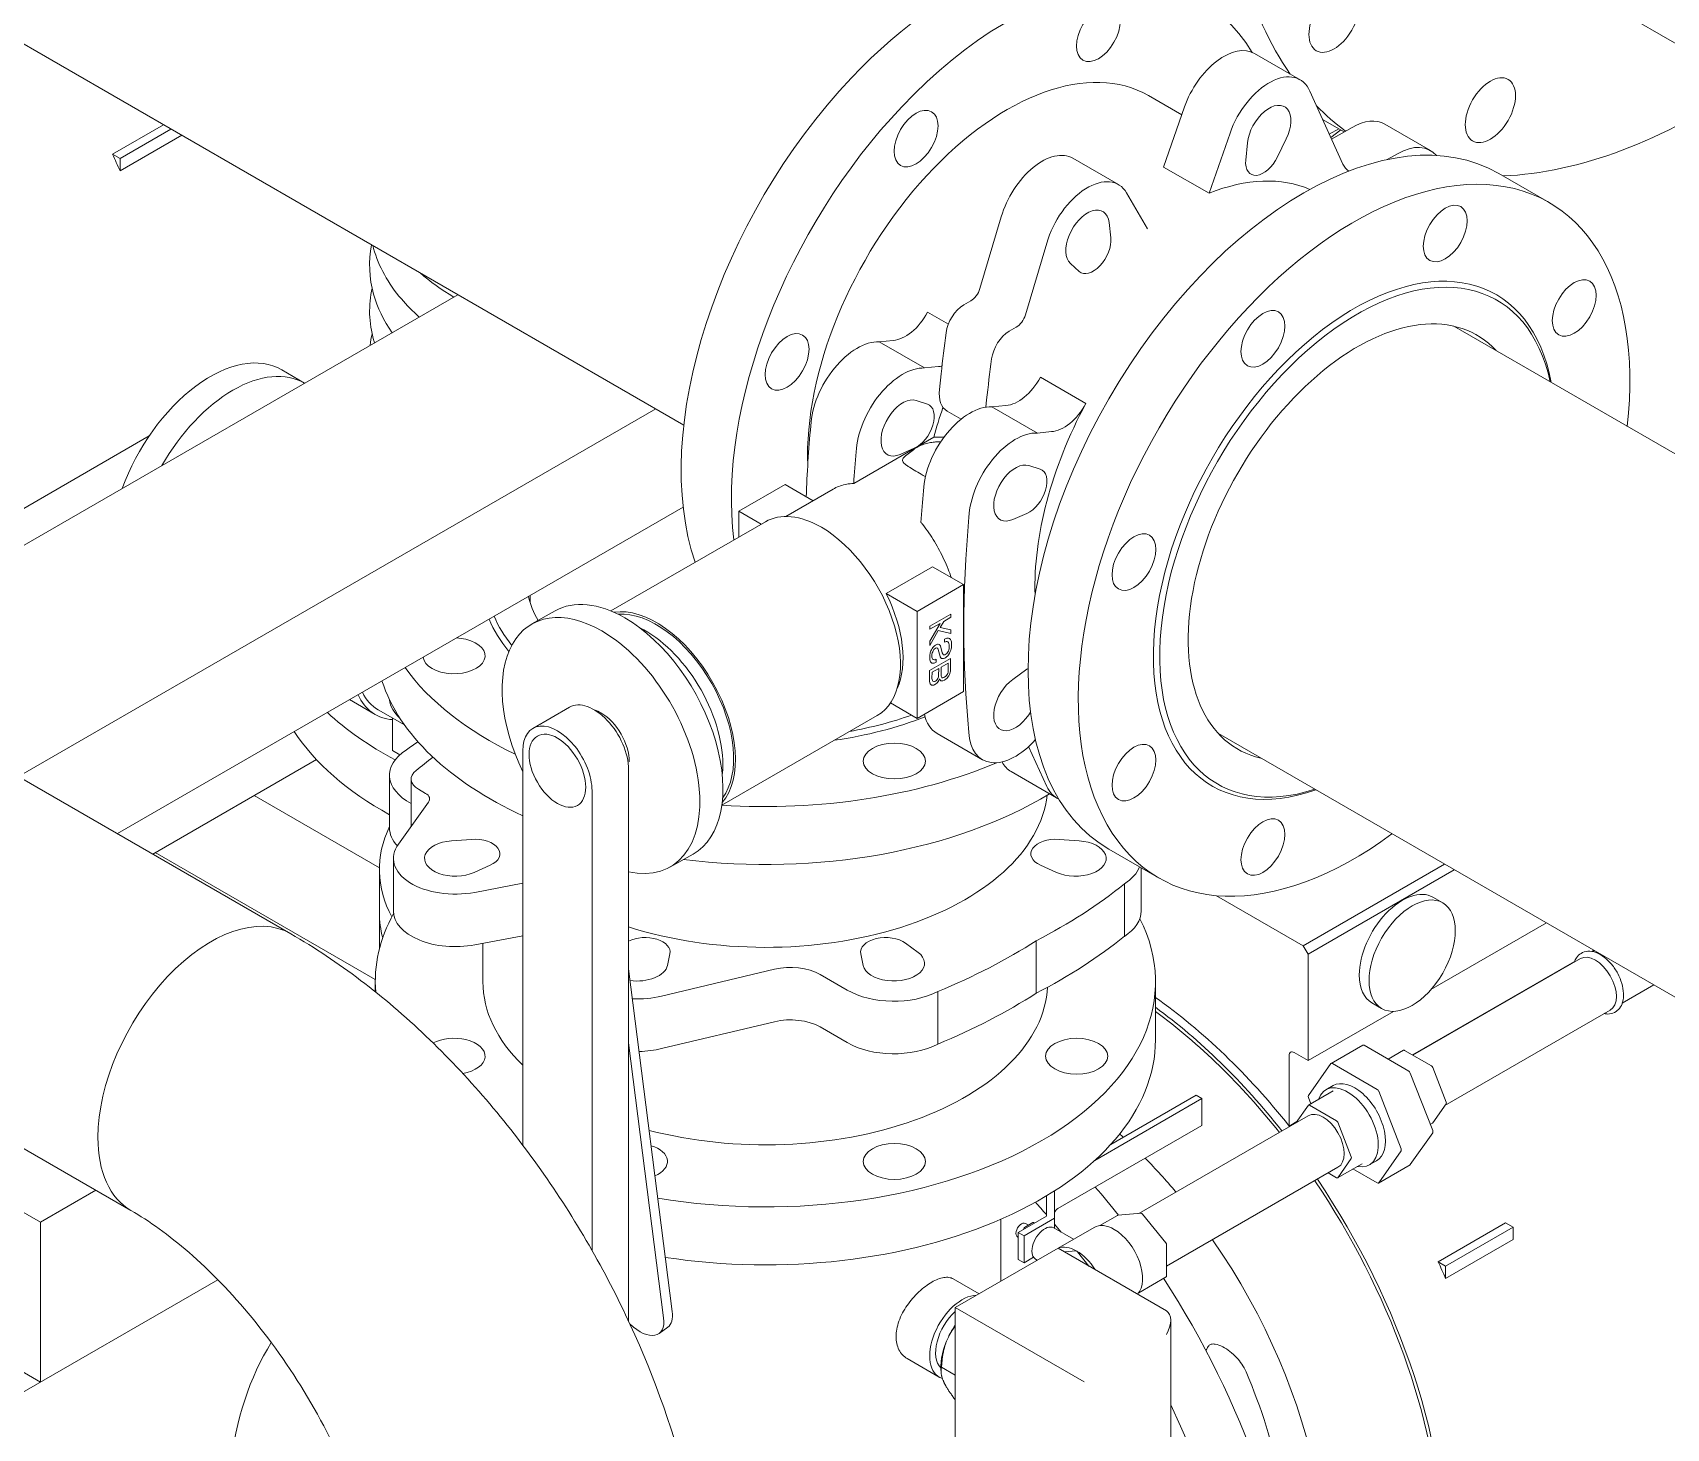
# Model space of a CAD drawing. Header units: millimetres. Extents: x -312439 to 477422, y -331570 to 212570.
# Drawn here: x 399504.8 to 399862.5, y 93504.4 to 93810.2 of the extents above; entities that cross this region are included whole.
import ezdxf

# ---------------------------------------------------------------- set-up
doc = ezdxf.new("R2010")
doc.units = ezdxf.units.MM

msp = doc.modelspace()

# ---------------------------------------------------------------- linework, layer by layer
at = {"color": 0, "linetype": 'Continuous', "lineweight": 0, "extrusion": (8.40036e-17, 0.816497, 0.57735)}
for p, q in [((397280.542, 95299.715), (402000.038, 92574.913)), ((399526.281, 93552.16), (397852.945, 94518.261)), ((399346.805, 93897.741), (399647.354, 93724.219)), ((399772.359, 93805.615), (399782.32, 93799.864)), ((399784.458, 93797.336), (399791.725, 93781.381)), ((399749.123, 93796.4), (399756.419, 93792.187)), ((399752.43, 93780.746), (399757.021, 93793.915)), ((399522.239, 93783.566), (399533.401, 93790.01)), ((399792.012, 93788.431), (399787.266, 93791.17)), ((399800.915, 93790.123), (399810.876, 93784.372)), ((399523.884, 93782.616), (399535.046, 93789.06)), ((399537.416, 93787.691), (399523.884, 93779.878)), ((399762.391, 93774.995), (399766.982, 93788.164)), ((399777.372, 93782.947), (399779.297, 93786.908)), ((399790.785, 93789.139), (399788.732, 93787.953)), ((399789.058, 93787.238), (399791.224, 93788.885)), ((399789.243, 93786.832), (399793.706, 93789.409)), ((399522.239, 93783.566), (399523.884, 93782.616)), ((399770.814, 93786.068), (399770.431, 93782.259)), ((399801.431, 93782.367), (399803.667, 93783.658)), ((399523.884, 93779.878), (399523.884, 93782.616)), ((399742.545, 93776.9), (399732.585, 93782.651)), ((399762.391, 93774.995), (399752.43, 93780.746)), ((399836.873, 93772.965), (399825.873, 93779.316)), ((399744.327, 93775.084), (399748.918, 93767.217)), ((399716.89, 93769.827), (399712.197, 93754.103)), ((399740.878, 93765.197), (399740.495, 93768.563)), ((399722.158, 93748.352), (399726.851, 93764.077)), ((399732.011, 93759.608), (399733.937, 93757.87)), ((399597.887, 93752.778), (399458.347, 93672.214)), ((399710.198, 93751.41), (399708.67, 93750.527)), ((399705.296, 93746.334), (399700.763, 93748.951)), ((399718.63, 93744.776), (399720.159, 93745.659)), ((399815.982, 93745.883), (400046.129, 93613.007)), ((399690.142, 93742.469), (399693.207, 93742.778)), ((399700.103, 93736.718), (399690.142, 93742.469)), ((399564.305, 93733.389), (399559.316, 93736.32)), ((399700.103, 93736.718), (399703.168, 93737.027)), ((399703.722, 93735.465), (399703.346, 93732.019)), ((399735.408, 93728.949), (399725.448, 93734.7)), ((399700.698, 93728.802), (399698.23, 93729.601)), ((399713.511, 93728.138), (399713.683, 93729.715)), ((399641.194, 93727.775), (399501.653, 93647.211)), ((399708.078, 93725.501), (399705.019, 93727.267)), ((399714.827, 93728.217), (399717.892, 93728.526)), ((399724.788, 93722.466), (399714.827, 93728.217)), ((399724.788, 93722.466), (399727.853, 93722.776)), ((399530.283, 93721.881), (399451.302, 93676.281)), ((399702.123, 93721.542), (399684.571, 93711.409)), ((399694.716, 93717.776), (399697.823, 93719.127)), ((399725.383, 93714.55), (399722.915, 93715.349)), ((399659.38, 93705.332), (399669.53, 93711.192)), ((399669.53, 93711.192), (399675.67, 93707.648)), ((399680.076, 93710.191), (399669.674, 93704.186)), ((399647.211, 93706.246), (399523.307, 93634.71)), ((399659.38, 93705.332), (399659.38, 93699.657)), ((399664.295, 93702.495), (399659.38, 93705.332)), ((399719.401, 93703.524), (399722.508, 93704.875)), ((399631.392, 93683.498), (399665.237, 93703.038)), ((399561.283, 93612.784), (399410.548, 93699.811)), ((399691.687, 93687.312), (399701.837, 93693.172)), ((399701.837, 93693.172), (399708.604, 93689.266)), ((399613.681, 93685.423), (399613.681, 93686.887)), ((399698.454, 93683.405), (399691.687, 93687.312)), ((399691.687, 93687.261), (399691.687, 93687.312)), ((399708.604, 93689.266), (399698.454, 93683.405)), ((399708.604, 93665.825), (399708.604, 93689.266)), ((399614.107, 93680.64), (399619.158, 93683.506)), ((399698.454, 93659.965), (399698.454, 93683.405)), ((399705.827, 93682.782), (399701.231, 93680.154)), ((399705.827, 93682.109), (399705.827, 93682.782)), ((399701.209, 93675.955), (399703.087, 93679.207)), ((399703.518, 93680.776), (399701.231, 93676.84)), ((399701.231, 93679.481), (399703.518, 93680.776)), ((399701.231, 93680.154), (399701.231, 93679.481)), ((399703.087, 93679.207), (399705.805, 93678.584)), ((399703.518, 93679.904), (399704.273, 93681.212)), ((399705.805, 93679.381), (399703.518, 93679.904)), ((399704.273, 93681.212), (399705.827, 93682.109)), ((399705.805, 93678.584), (399705.805, 93679.381)), ((399701.231, 93676.84), (399701.209, 93675.955)), ((399702.075, 93675.667), (399701.914, 93675.486)), ((399702.259, 93675.835), (399702.075, 93675.667)), ((399702.464, 93675.978), (399702.259, 93675.835)), ((399702.658, 93676.091), (399702.464, 93675.978)), ((399702.928, 93676.184), (399702.658, 93676.091)), ((399703.079, 93676.196), (399702.928, 93676.184)), ((399703.284, 93676.153), (399703.079, 93676.196)), ((399703.349, 93676.116), (399703.284, 93676.153)), ((399703.456, 93676.016), (399703.349, 93676.116)), ((399703.543, 93675.879), (399703.456, 93676.016)), ((399703.586, 93675.804), (399703.543, 93675.879)), ((399703.812, 93674.963), (399703.586, 93675.804)), ((399704.6, 93677.361), (399704.427, 93677.287)), ((399704.427, 93677.287), (399704.427, 93676.664)), ((399704.427, 93676.664), (399704.643, 93676.738)), ((399704.794, 93677.448), (399704.6, 93677.361)), ((399704.643, 93676.738), (399704.837, 93676.801)), ((399704.988, 93677.511), (399704.794, 93677.448)), ((399704.837, 93676.801), (399705.01, 93676.801)), ((399705.161, 93677.536), (399704.988, 93677.511)), ((399705.01, 93676.801), (399705.193, 93676.72)), ((399705.334, 93677.536), (399705.161, 93677.536)), ((399705.193, 93676.72), (399705.334, 93676.589)), ((399705.528, 93677.448), (399705.334, 93677.536)), ((399705.334, 93676.589), (399705.42, 93676.365)), ((399705.42, 93676.365), (399705.485, 93676.078)), ((399705.485, 93676.078), (399705.506, 93675.817)), ((399705.506, 93675.692), (399705.485, 93675.43)), ((399705.506, 93675.817), (399705.506, 93675.692)), ((399705.69, 93677.343), (399705.528, 93677.448)), ((399705.787, 93677.224), (399705.69, 93677.343)), ((399705.862, 93677.081), (399705.787, 93677.224)), ((399705.916, 93676.913), (399705.862, 93677.081)), ((399705.959, 93676.713), (399705.916, 93676.913)), ((399705.949, 93675.412), (399706.003, 93675.804)), ((399705.992, 93676.495), (399705.959, 93676.713)), ((399706.003, 93676.253), (399705.992, 93676.495)), ((399706.003, 93675.804), (399706.003, 93676.253)), ((399705.784, 93673.065), (399701.188, 93670.436)), ((399701.234, 93673.91), (399701.212, 93673.786)), ((399701.212, 93673.786), (399701.212, 93673.213)), ((399701.212, 93673.213), (399701.234, 93672.976)), ((399701.288, 93674.166), (399701.234, 93673.91)), ((399701.234, 93672.976), (399701.256, 93672.764)), ((399701.256, 93672.764), (399701.32, 93672.602)), ((399701.32, 93674.297), (399701.288, 93674.166)), ((399701.385, 93674.533), (399701.32, 93674.297)), ((399701.32, 93672.602), (399701.342, 93672.515)), ((399701.342, 93672.515), (399701.407, 93672.366)), ((399701.471, 93674.758), (399701.385, 93674.533)), ((399701.407, 93672.366), (399701.45, 93672.303)), ((399701.45, 93672.303), (399701.579, 93672.154)), ((399701.579, 93674.994), (399701.471, 93674.758)), ((399701.763, 93675.287), (399701.579, 93674.994)), ((399701.579, 93672.154), (399701.687, 93672.079)), ((399701.687, 93673.711), (399701.709, 93673.948)), ((399701.709, 93673.375), (399701.687, 93673.711)), ((399701.687, 93672.079), (399701.881, 93672.029)), ((399701.709, 93673.948), (399701.784, 93674.315)), ((399701.752, 93673.175), (399701.709, 93673.375)), ((399701.817, 93673.014), (399701.752, 93673.175)), ((399701.914, 93675.486), (399701.763, 93675.287)), ((399701.784, 93674.315), (399701.87, 93674.552)), ((399701.924, 93672.876), (399701.817, 93673.014)), ((399701.87, 93674.552), (399701.989, 93674.795)), ((399701.881, 93672.029), (399702.162, 93672.067)), ((399702.011, 93672.827), (399701.924, 93672.876)), ((399701.989, 93674.795), (399702.14, 93675.032)), ((399702.227, 93672.777), (399702.011, 93672.827)), ((399702.14, 93675.032), (399702.485, 93675.343)), ((399702.162, 93672.067), (399702.334, 93672.117)), ((399702.399, 93672.802), (399702.227, 93672.777)), ((399702.334, 93672.117), (399702.507, 93672.191)), ((399702.615, 93672.901), (399702.399, 93672.802)), ((399702.485, 93675.343), (399702.734, 93675.424)), ((399702.507, 93672.191), (399702.615, 93672.254)), ((399702.615, 93672.254), (399702.615, 93672.901)), ((399702.734, 93675.424), (399702.917, 93675.368)), ((399702.917, 93675.368), (399702.971, 93675.3)), ((399702.971, 93675.3), (399703.057, 93675.125)), ((399703.057, 93675.125), (399703.09, 93675.019)), ((399703.09, 93675.019), (399703.478, 93673.549)), ((399703.478, 93673.549), (399703.51, 93673.468)), ((399703.51, 93673.468), (399703.629, 93673.238)), ((399703.629, 93673.238), (399703.823, 93673.113)), ((399705.266, 93672.068), (399703.691, 93671.184)), ((399703.974, 93674.334), (399703.812, 93674.963)), ((399703.823, 93673.113), (399704.039, 93673.051)), ((399704.061, 93674.122), (399703.974, 93674.334)), ((399704.039, 93673.051), (399704.212, 93673.076)), ((399704.158, 93673.979), (399704.061, 93674.122)), ((399704.266, 93673.892), (399704.158, 93673.979)), ((399704.212, 93673.076), (399704.503, 93673.157)), ((399704.395, 93673.867), (399704.266, 93673.892)), ((399704.557, 93673.91), (399704.395, 93673.867)), ((399704.503, 93673.157), (399704.719, 93673.281)), ((399704.773, 93674.023), (399704.557, 93673.91)), ((399704.719, 93673.281), (399704.913, 93673.431)), ((399704.967, 93674.209), (399704.773, 93674.023)), ((399704.913, 93673.431), (399705.161, 93673.674)), ((399705.118, 93674.396), (399704.967, 93674.209)), ((399705.247, 93674.621), (399705.118, 93674.396)), ((399705.161, 93673.674), (399705.334, 93673.873)), ((399705.291, 93674.72), (399705.247, 93674.621)), ((399705.266, 93670.299), (399705.266, 93672.068)), ((399705.377, 93674.944), (399705.291, 93674.72)), ((399705.334, 93673.873), (399705.549, 93674.234)), ((399705.442, 93675.181), (399705.377, 93674.944)), ((399705.485, 93675.43), (399705.442, 93675.181)), ((399705.549, 93674.234), (399705.722, 93674.596)), ((399705.722, 93674.596), (399705.841, 93674.938)), ((399705.784, 93670.424), (399705.784, 93673.065)), ((399705.841, 93674.938), (399705.906, 93675.175)), ((399705.906, 93675.175), (399705.949, 93675.412)), ((399701.188, 93670.436), (399701.188, 93668.045)), ((399701.727, 93670.05), (399701.706, 93668.792)), ((399701.706, 93668.792), (399701.706, 93668.667)), ((399701.706, 93668.667), (399701.749, 93668.468)), ((399703.173, 93670.885), (399701.727, 93670.05)), ((399701.749, 93668.468), (399701.792, 93668.294)), ((399702.677, 93668.256), (399702.849, 93668.456)), ((399702.849, 93668.456), (399702.979, 93668.68)), ((399702.979, 93668.68), (399703.065, 93668.854)), ((399703.065, 93668.854), (399703.13, 93669.091)), ((399703.13, 93669.091), (399703.151, 93669.328)), ((399703.151, 93669.328), (399703.173, 93670.885)), ((399703.195, 93668.231), (399703.302, 93668.493)), ((399703.302, 93668.493), (399703.346, 93668.618)), ((399703.346, 93668.618), (399703.432, 93668.443)), ((399703.432, 93668.443), (399703.648, 93668.219)), ((399703.691, 93671.184), (399703.691, 93669.415)), ((399703.691, 93669.415), (399703.734, 93669.216)), ((399703.734, 93669.216), (399703.777, 93669.041)), ((399703.777, 93669.041), (399703.863, 93668.941)), ((399703.863, 93668.941), (399703.971, 93668.879)), ((399703.971, 93668.879), (399704.101, 93668.879)), ((399704.101, 93668.879), (399704.273, 93668.904)), ((399704.273, 93668.904), (399704.489, 93669.029)), ((399704.446, 93668.331), (399704.834, 93668.605)), ((399704.489, 93669.029), (399704.683, 93669.166)), ((399704.683, 93669.166), (399704.878, 93669.353)), ((399704.834, 93668.605), (399705.007, 93668.78)), ((399704.878, 93669.353), (399705.029, 93669.564)), ((399705.007, 93668.78), (399705.18, 93669.004)), ((399705.029, 93669.564), (399705.158, 93669.814)), ((399705.158, 93669.814), (399705.223, 93670.05)), ((399705.18, 93669.004), (399705.331, 93669.216)), ((399705.223, 93670.05), (399705.266, 93670.299)), ((399705.331, 93669.216), (399705.395, 93669.303)), ((399705.395, 93669.303), (399705.547, 93669.564)), ((399705.547, 93669.564), (399705.654, 93669.826)), ((399705.654, 93669.826), (399705.719, 93670.063)), ((399705.719, 93670.063), (399705.762, 93670.287)), ((399705.762, 93670.287), (399705.784, 93670.424)), ((399722.508, 93670.751), (399719.401, 93668.515)), ((399698.454, 93659.965), (399708.604, 93665.825)), ((399701.188, 93668.045), (399701.209, 93667.833)), ((399701.209, 93667.833), (399701.253, 93667.658)), ((399701.253, 93667.658), (399701.339, 93667.509)), ((399701.339, 93667.509), (399701.447, 93667.372)), ((399701.447, 93667.372), (399701.468, 93667.359)), ((399701.468, 93667.359), (399701.598, 93667.26)), ((399701.598, 93667.26), (399701.749, 93667.222)), ((399701.749, 93667.222), (399701.922, 93667.222)), ((399701.792, 93668.294), (399701.878, 93668.144)), ((399701.878, 93668.144), (399702.116, 93668.007)), ((399701.922, 93667.222), (399702.094, 93667.247)), ((399702.094, 93667.247), (399702.288, 93667.334)), ((399702.116, 93668.007), (399702.288, 93668.032)), ((399702.288, 93668.032), (399702.483, 93668.119)), ((399702.288, 93667.334), (399702.569, 93667.496)), ((399702.483, 93668.119), (399702.677, 93668.256)), ((399702.569, 93667.496), (399702.741, 93667.646)), ((399702.741, 93667.646), (399702.914, 93667.82)), ((399702.914, 93667.82), (399703.065, 93668.032)), ((399703.065, 93668.032), (399703.195, 93668.231)), ((399703.648, 93668.219), (399703.777, 93668.169)), ((399703.777, 93668.169), (399703.928, 93668.157)), ((399703.928, 93668.157), (399704.101, 93668.182)), ((399704.101, 93668.182), (399704.446, 93668.331)), ((399579.781, 93660.808), (399574.145, 93664.061)), ((399580.393, 93661.868), (399586.199, 93658.516)), ((399622.331, 93662.405), (399614.315, 93657.777)), ((399692.611, 93663.339), (399698.454, 93659.965)), ((399722.915, 93660.748), (399723.299, 93661.315)), ((399583.585, 93660.026), (399583.585, 93652.936)), ((399655.677, 93640.943), (399689.735, 93660.606)), ((399702.813, 93656.657), (399712.773, 93650.906)), ((399764.444, 93656.617), (399994.591, 93523.742)), ((399566.882, 93650.944), (399531.035, 93630.248)), ((399583.585, 93652.936), (399585.192, 93652.008)), ((399612.095, 93652.871), (399612.095, 93566.463)), ((399722.881, 93653.786), (399726.851, 93645.068)), ((399582.899, 93636.005), (399582.899, 93647.507)), ((399635.268, 93648.748), (399635.268, 93527.899)), ((399719.028, 93648.291), (399728.989, 93642.54)), ((399587.651, 93636.276), (399587.651, 93646.67)), ((399590.795, 93643.537), (399589.266, 93644.42)), ((399627.252, 93543.405), (399627.252, 93644.12)), ((399580.693, 93627.211), (399553.234, 93643.064)), ((399584.883, 93632.396), (399591.461, 93641.613)), ((399596.494, 93633.141), (399600.887, 93633.454)), ((399729.549, 93633.454), (399733.943, 93633.141)), ((399579.785, 93602.732), (399531.581, 93630.563)), ((399583.762, 93617.779), (399583.762, 93629.281)), ((399644.326, 93627.37), (399649.378, 93630.235)), ((399751.436, 93624.984), (399740.436, 93631.335)), ((399580.69, 93609.436), (399580.69, 93626.858)), ((399604.953, 93627.787), (399601.463, 93626.214)), ((399728.973, 93626.214), (399725.483, 93627.787)), ((399747.536, 93617.779), (399747.536, 93627.236)), ((399813.961, 93628.028), (399783.016, 93610.162)), ((399816.087, 93626.801), (399784.079, 93608.321)), ((399612.095, 93623.853), (399601.564, 93621.848)), ((399743.843, 93612.216), (399743.843, 93623.717)), ((399764.049, 93621.113), (399783.016, 93610.162)), ((399813.556, 93619.552), (399811.43, 93620.78)), ((399836.284, 93615.14), (399810.993, 93600.539)), ((399601.564, 93610.346), (399612.095, 93612.351)), ((399724.549, 93599.763), (399724.549, 93611.264)), ((399603.361, 93602.263), (399603.361, 93610.688)), ((399644.322, 93608.377), (399643.78, 93605.841)), ((399686.657, 93605.841), (399686.115, 93608.377)), ((399695.931, 93610.725), (399698.654, 93608.71)), ((399783.016, 93610.162), (399784.079, 93608.321)), ((399784.079, 93608.321), (399784.079, 93585)), ((399846.652, 93609.154), (399846.2, 93608.893)), ((399846.362, 93608.865), (399846.629, 93609.019)), ((399635.268, 93605.122), (399644.825, 93529.999)), ((399667.208, 93605.017), (399642.49, 93599.137)), ((399842.449, 93606.728), (399806.94, 93586.227)), ((399843.728, 93607.344), (399807.046, 93586.166)), ((399579.781, 93602.263), (399579.781, 93600.075)), ((399683.148, 93600.431), (399677.204, 93603.863)), ((399750.655, 93602.263), (399750.655, 93589.562)), ((399852.885, 93597.567), (399859.803, 93601.561)), ((399702.979, 93588.623), (399702.979, 93600.125)), ((399800.193, 93596.408), (399798.067, 93597.635)), ((399667.208, 93593.515), (399642.49, 93587.636)), ((399802.756, 93595.783), (399784.079, 93585)), ((399850.25, 93596.046), (399814.035, 93575.137)), ((399683.148, 93588.929), (399677.204, 93592.361)), ((399506.443, 93549.564), (399441.136, 93587.269)), ((399642.936, 93528.61), (399635.268, 93588.888)), ((399779.945, 93586.159), (399779.945, 93570.641)), ((399784.079, 93585), (399781.008, 93586.773)), ((399796.05, 93588.381), (399789.121, 93584.381)), ((399796.328, 93588.353), (399806.125, 93582.697)), ((399804.99, 93587.247), (399801.617, 93585.3)), ((399805.211, 93587.225), (399811.101, 93583.825)), ((399784.16, 93577.354), (399789.058, 93584.323)), ((399789.399, 93584.353), (399799.196, 93578.697)), ((399811.371, 93583.488), (399814.316, 93575.898)), ((399787.972, 93578.599), (399789.544, 93579.507)), ((399806.466, 93582.273), (399811.364, 93569.648)), ((399760.812, 93576.669), (399737.339, 93563.117)), ((399759.535, 93577.406), (399740.852, 93566.62)), ((399760.812, 93576.669), (399759.535, 93577.406)), ((399760.812, 93570.768), (399760.812, 93576.669)), ((399784.692, 93575.528), (399784.16, 93576.899)), ((399789.559, 93578.339), (399784.203, 93575.246)), ((399799.537, 93578.273), (399804.435, 93565.648)), ((399814.316, 93575.537), (399811.371, 93571.348)), ((399784.107, 93572.922), (399747.047, 93551.525)), ((399781.489, 93571.41), (399784.153, 93575.2)), ((399784.424, 93575.224), (399790.313, 93571.824)), ((399760.812, 93570.768), (399729.284, 93552.565)), ((399781.634, 93571.616), (399779.945, 93570.641)), ((399790.584, 93571.487), (399793.529, 93563.897)), ((399811.364, 93569.194), (399806.466, 93562.225)), ((399811.322, 93571.302), (399810.832, 93571.019)), ((399804.435, 93565.193), (399799.537, 93558.224)), ((399790.63, 93561.624), (399753.104, 93539.958)), ((399795.891, 93562.393), (399790.534, 93559.3)), ((399793.529, 93563.536), (399790.584, 93559.346)), ((399799.196, 93558.194), (399793.907, 93561.247)), ((399797.479, 93562.132), (399799.051, 93563.04)), ((399806.403, 93562.167), (399799.474, 93558.166)), ((399790.313, 93559.322), (399788.478, 93560.382)), ((399518.61, 93556.589), (399506.443, 93549.564)), ((399726.753, 93555.342), (399726.753, 93550.901)), ((399728.56, 93548.238), (399728.56, 93556.46)), ((399726.753, 93550.901), (399720.608, 93547.352)), ((399728.56, 93550.468), (399721.885, 93546.615)), ((399738.49, 93548.854), (399742.368, 93551.093)), ((399747.534, 93551.569), (399742.433, 93551.113)), ((399752.947, 93545.043), (399747.847, 93551.388)), ((399506.443, 93514.559), (399506.443, 93549.564)), ((399716.756, 93536.639), (399716.756, 93550.22)), ((399721.885, 93546.615), (399720.608, 93547.352)), ((399720.608, 93547.352), (399720.608, 93541.452)), ((399721.82, 93548.228), (399721.733, 93548.002)), ((399723.804, 93549.491), (399721.996, 93548.447)), ((399722.17, 93549.328), (399722.847, 93548.938)), ((399724.142, 93549.393), (399723.948, 93549.505)), ((399728.381, 93548.342), (399732.708, 93545.843)), ((399729.325, 93543.89), (399737.242, 93548.461)), ((399812.552, 93540.944), (399827.316, 93549.468)), ((399814.197, 93539.994), (399828.961, 93548.518)), ((399827.316, 93549.468), (399828.961, 93548.518)), ((399828.961, 93548.518), (399828.961, 93545.78)), ((399729.32, 93543.893), (399706.8, 93530.891)), ((399720.455, 93546.357), (399720.608, 93546.268)), ((399721.885, 93540.714), (399721.885, 93546.615)), ((399729.32, 93543.893), (399753.065, 93530.184)), ((399733.243, 93543.317), (399730.708, 93543.091)), ((399736.09, 93539.984), (399733.555, 93543.137)), ((399753.104, 93537.839), (399753.104, 93544.64)), ((399828.961, 93545.78), (399814.197, 93537.257)), ((399720.608, 93541.452), (399721.885, 93540.714)), ((399723.953, 93541.908), (399721.885, 93540.714)), ((399724.414, 93541.472), (399724.77, 93541.266)), ((399812.552, 93540.944), (399814.197, 93539.994)), ((399814.197, 93537.257), (399814.197, 93539.994)), ((399545.311, 93537), (399493.851, 93507.289)), ((399712.013, 93533.9), (399706.348, 93537.17)), ((399746.978, 93534.153), (399753.012, 93537.636)), ((399706.8, 93530.891), (399706.8, 93472.384)), ((399706.8, 93530.891), (399735.024, 93514.596)), ((399506.443, 93514.559), (399484.79, 93527.061)), ((399643.841, 93526.592), (399641.953, 93525.203)), ((399753.992, 93528.133), (399753.992, 93471.141)), ((399703.294, 93515.667), (399696.274, 93519.72)), ((399703.663, 93517.34), (399703.693, 93516.745)), ((399703.806, 93517.821), (399706.8, 93516.092))]:
    msp.add_line(p, q, dxfattribs=at)
at = {"color": 0, "linetype": 'Continuous', "lineweight": 0}
for centre, major_axis, ratio, start_param, end_param in [((399870.772, 93913.747), (-73.953, -128.091), 0.5773503, 5.4977871, 6.0209723), ((399707.194, 93749.181), (42.718, 73.99), 0.5773503, 0, 1.1780972), ((399718.194, 93742.83), (-42.718, -73.99), 0.5773503, 2.833735, 4.3196899), ((399765.581, 93793.875), (6.778, 11.74), 0.5773503, 0, 1.8893036), ((399718.194, 93742.83), (-30.929, -53.57), 0.5773503, 3.1415927, 5.5419755), ((399775.542, 93788.124), (6.778, 11.74), 0.5773503, 5.8737687, 8.1724889), ((399707.194, 93749.181), (42.718, 73.99), 0.5773503, 1.1780972, 2.6758126), ((399870.772, 93913.747), (-73.953, -128.091), 0.5773503, 0.3513656, 0.8747979), ((399718.194, 93742.83), (-42.718, -73.99), 0.5773503, 4.3196899, 5.6302998), ((399775.542, 93788.124), (3.368, 5.834), 0.5773503, 4.8351545, 8.5166127), ((399870.772, 93913.747), (-73.953, -128.091), 0.5773503, 6.1217722, 6.2201378), ((399783.154, 93705.325), (-42.718, -73.99), 0.5773503, 3.1415927, 6.2831853), ((399793.706, 93777.637), (7.209, 12.486), 0.5773503, 0, 0.7853982), ((399463.058, 93768.296), (-51.65, 89.461), 0.5773503, 4.5137724, 4.5532806), ((399725.807, 93770.911), (-6.778, -11.74), 0.5773503, 3.1415927, 5.1218056), ((399774.299, 93783.941), (-2.756, -4.774), 0.5773503, 5.3750201, 7.9767471), ((399803.667, 93771.886), (7.209, 12.486), 0.5773503, 6.078, 7.0685835), ((399797.722, 93787.727), (-4.593, -7.956), 0.5773503, 5.8923976, 6.2577611), ((399735.767, 93765.16), (6.778, 11.74), 0.5773503, 5.964678, 8.2633982), ((399794.154, 93698.974), (42.718, 73.99), 0.5773503, 5.3599285, 10.3480348), ((399755.654, 93721.202), (30.929, 53.57), 0.5773503, 0.06591, 0.6307786), ((399735.767, 93765.16), (-3.368, -5.834), 0.5773503, 2.47896, 6.1604182), ((399737.01, 93762.413), (2.756, 4.774), 0.5773503, 3.0188256, 5.6205526), ((399794.154, 93698.974), (31.082, 53.835), 0.5773503, 5.6898207, 10.0181426), ((399794.847, 93698.574), (-30.592, -52.987), 0.5773503, 2.5724111, 6.8523669), ((399710.198, 93753.91), (-1.531, -2.652), 0.5773503, 0.7853982, 1.961584), ((399695.923, 93751.16), (4.593, 7.956), 0.5773503, 3.4957179, 4.7676151), ((399708.67, 93746.027), (-2.756, -4.774), 0.5773503, 3.9269908, 5.3544297), ((399720.159, 93748.159), (1.531, 2.652), 0.5773503, 3.9269908, 5.1031767), ((399794.847, 93698.574), (-26.182, -45.349), 0.5773503, 2.9636533, 6.4611246), ((399885.133, 93812.905), (-129.362, -224.061), 0.5773503, 5.3282352, 5.3682023), ((399718.63, 93740.276), (2.756, 4.774), 0.5773503, 0.7853982, 2.212837), ((399685.33, 93729.324), (7.202, 12.475), 0.5773503, 0.2933434, 2.3032668), ((399543.805, 93709.917), (15.512, 26.403), 0.5823607, 0, 1.885232), ((399695.291, 93723.573), (7.202, 12.475), 0.5773503, 0.2933434, 2.3032668), ((399705.883, 93745.409), (4.593, 7.956), 0.5773503, 3.4957179, 3.6171654), ((399895.094, 93807.154), (129.362, 224.061), 0.5773503, 2.1866425, 2.2266097), ((399548.812, 93706.975), (15.512, 26.403), 0.5823607, 0.0012491, 1.5957722), ((399720.608, 93736.908), (4.593, 7.956), 0.5773503, 3.4957179, 4.7676151), ((399695.3, 93723.572), (-3.368, -5.834), 0.5773503, 3.2643581, 6.9458164), ((399709.185, 93734.483), (-4.166, -7.216), 0.5773503, 5.3639692, 6.2831853), ((399698.3, 93723.869), (2.756, 4.774), 0.5773503, 3.8042237, 6.4059508), ((399710.015, 93715.072), (7.202, 12.475), 0.5773503, 0.2933434, 2.3032668), ((399743.312, 93728.328), (-30.929, -53.57), 0.5773503, 5.0382336, 5.1546022), ((399767.997, 93714.076), (-30.929, -53.57), 0.5773503, 4.7676151, 5.5340199), ((399730.568, 93731.158), (4.593, 7.956), 0.5773503, 3.4957179, 4.7676151), ((399858.075, 93806.088), (-130.146, -225.419), 0.5773503, 5.3865482, 5.4573057), ((399719.976, 93709.322), (7.202, 12.475), 0.5773503, 0.2933434, 2.3032668), ((399824.939, 93766.954), (-134.252, -57.078), 0.1043952, 5.905742, 5.9619009), ((399868.035, 93800.337), (-130.146, -225.419), 0.5773503, 5.3865482, 5.4177363), ((399719.985, 93709.32), (-3.368, -5.834), 0.5773503, 3.2643581, 6.9458164), ((399722.985, 93709.618), (2.756, 4.774), 0.5773503, 3.8042237, 6.4059508), ((399882.76, 93791.836), (-130.146, -225.419), 0.5773503, 5.3865482, 5.4177363), ((399677.486, 93681.822), (-12.249, 21.216), 0.5773503, 5.4977871, 6.2831853), ((399677.486, 93681.822), (-12.249, 21.216), 0.5773503, 3.1415927, 5.4977871), ((399892.72, 93786.085), (-130.146, -225.419), 0.5773503, 5.3865482, 5.6090261), ((399665.218, 93690.775), (-52.364, 0), 0.5773503, 0.1356051, 0.3154513), ((399678.917, 93682.649), (-11.637, 20.155), 0.5773503, 3.5288004, 4.6095015), ((399629.216, 93654.005), (-15.11, 26.635), 0.5823607, 5.5021835, 7.7405636), ((399634.268, 93656.87), (-15.11, 26.635), 0.5823607, 5.5021835, 6.2831853), ((399641.356, 93660.963), (-12.249, 21.216), 0.5773503, 3.3370905, 6.064011), ((399641.356, 93660.963), (11.962, -20.719), 0.5773503, 0.2430827, 2.8735652), ((399665.218, 93689.974), (62.164, 0), 0.5773503, 3.3737912, 3.5840523), ((399665.218, 93690.775), (-61.184, 0), 0.5773503, 0.2411076, 0.4328411), ((399629.216, 93654.005), (-15.11, 26.635), 0.5823607, 2.6525624, 5.5021835), ((399634.268, 93656.87), (-15.11, 26.635), 0.5823607, 3.1415927, 5.5021835), ((399638.988, 93659.596), (11.962, -20.719), 0.5773503, 0.7853982, 2.4306295), ((399597.036, 93673.669), (6.798, 0), 0.5773503, 3.219288, 7.4612826), ((399597.036, 93673.669), (6.798, 0), 0.5773503, 1.1780972, 1.4931009), ((399665.218, 93689.974), (85.437, 0), 0.5773503, 3.5347183, 4.0161848), ((399719.985, 93663.392), (-3.368, -5.834), 0.5773503, 4.0497563, 7.7312146), ((399722.985, 93666.56), (2.756, 4.774), 0.5773503, 0.8477105, 0.9081637), ((399592.03, 93682.023), (12.249, 21.216), 0.5773503, 2.747901, 3.4177719), ((399592.03, 93682.023), (11.637, 20.155), 0.5773503, 2.7697408, 3.1415927), ((399665.218, 93677.273), (-85.437, 0), 0.5773503, 0.1857305, 0.8997743), ((399641.935, 93687.215), (85.437, 0), 0.5773503, 3.6957977, 3.9694733), ((399641.935, 93687.215), (-85.437, 0), 0.5773503, 0.5542051, 0.8278806), ((399597.304, 93664.509), (-14.405, 0), 0.5773503, 0.0592775, 0.5701311), ((399627.69, 93653.123), (-5.359, 9.282), 0.5773503, 3.9269908, 6.2831853), ((399629.216, 93654.005), (-4.387, 7.599), 0.5773503, 5.4977871, 5.7209135), ((399619.673, 93648.495), (-5.359, 9.282), 0.5773503, 3.9269908, 7.0685835), ((399629.216, 93654.005), (-4.387, 7.599), 0.5773503, 3.9269908, 5.4977871), ((399665.218, 93689.974), (62.164, 0), 0.5773503, 4.957345, 5.3101533), ((399665.218, 93690.775), (-61.184, 0), 0.5773503, 1.8767054, 2.1214244), ((399710.015, 93669.132), (-7.202, -12.475), 0.5773503, 5.7112688, 6.2831853), ((399641.935, 93674.514), (85.437, 0), 0.5773503, 3.5032011, 3.9495424), ((399789.942, 93559.258), (-260.291, 0), 0.5773503, 5.5936799, 5.6090261), ((399719.976, 93663.381), (-7.202, -12.475), 0.5773503, 5.5507149, 7.5144461), ((399597.304, 93647.507), (-14.405, 0), 0.5773503, 5.5507149, 7.1196252), ((399799.941, 93562.29), (-258.723, 0), 0.5773503, 5.6433419, 5.6673391), ((399593.163, 93646.67), (-5.512, 0), 0.5773503, 5.6411446, 7.0685835), ((399665.218, 93689.974), (85.437, 0), 0.5773503, 4.6007168, 5.3468184), ((399638.988, 93659.596), (11.962, -20.719), 0.5773503, 0.6644004, 0.7853982), ((399725.807, 93660.031), (-6.778, -11.74), 0.5773503, 5.9220989, 6.2831853), ((399588.629, 93642.287), (3.062, 0), 0.5773503, 5.8923976, 7.0685835), ((399665.218, 93677.273), (-85.437, 0), 0.5773503, 1.3592649, 2.3860967), ((399735.767, 93654.28), (-6.778, -11.74), 0.5773503, 5.8737687, 6.3559681), ((399665.218, 93645.519), (61.857, 0), 0.5773503, 4.2069694, 6.2172753), ((399641.935, 93626.858), (61.245, 0), 0.5773503, 2.8721515, 3.4400318), ((399597.304, 93636.005), (-14.405, 0), 0.5773503, 0, 0.4962001), ((399597.319, 93629.281), (-6.737, 0), 0.5773503, 4.8351545, 8.5166127), ((399601.562, 93630.296), (5.512, 0), 0.5773503, 5.3750201, 7.9767471), ((399728.874, 93630.296), (-5.512, 0), 0.5773503, 4.5896219, 7.191349), ((399733.118, 93629.281), (6.737, 0), 0.5773503, 4.0497563, 7.7312146), ((399597.319, 93629.281), (-13.556, 0), 0.5773503, 5.8737687, 8.1724889), ((399733.118, 93629.281), (14.418, 0), 0.5773503, 5.5512125, 6.0603737), ((399637.645, 93667.354), (130.347, 0), 0.5773503, 5.4421677, 5.6646456), ((399804.748, 93609.208), (6.681, 11.572), 0.5773503, 0, 2.3561945), ((399543.782, 93582.472), (-17.501, -30.312), 0.5773503, 3.1415927, 5.4977871), ((399665.218, 93602.263), (-85.437, 0), 0.5773503, 5.9753277, 6.3290122), ((399641.935, 93617.356), (61.245, 0), 0.5773503, 3.1415927, 3.2967347), ((399597.319, 93617.779), (-13.556, 0), 0.5773503, 0, 1.8893036), ((399665.218, 93602.263), (-85.437, 0), 0.5773503, 1.2914827, 3.4255664), ((399733.118, 93617.779), (14.418, 0), 0.5773503, 5.5512125, 6.2831853), ((399638.851, 93608.767), (5.512, 0), 0.5773503, 6.1604182, 8.5615294), ((399691.585, 93608.767), (5.512, 0), 0.5773503, 0.6626311, 3.2643581), ((399627.398, 93661.438), (-130.347, 0), 0.5773503, 2.1893361, 2.411814), ((399637.645, 93655.853), (130.347, 0), 0.5773503, 5.4421677, 5.6646456), ((399693.343, 93606.317), (-6.737, 0), 0.5773503, 0.1227655, 3.8042237), ((399846.989, 93601.695), (-3.261, 5.649), 0.5773503, 3.1415927, 6.2831853), ((399637.093, 93606.317), (-6.737, 0), 0.5773503, 1.3471198, 3.0188256), ((399670.708, 93600.112), (-9.187, 0), 0.5773503, 3.9269908, 5.1031767), ((399665.218, 93602.263), (61.857, 0), 0.5773503, 3.1415927, 3.6794575), ((399665.218, 93602.263), (61.857, 0), 0.5773503, 4.2884502, 6.2501807), ((399693.343, 93606.317), (-14.418, 0), 0.5773503, 0.7853982, 2.3027692), ((399804.748, 93609.208), (6.681, 11.572), 0.5773503, 2.3561945, 3.1415927), ((399637.093, 93606.317), (-13.556, 0), 0.5773503, 1.4981579, 1.9802129), ((399627.398, 93649.936), (-130.347, 0), 0.5773503, 2.1893361, 2.411814), ((399742.741, 93519.537), (-51.65, 89.461), 0.5773503, 4.963372, 5.3892281), ((399670.708, 93588.611), (-9.187, 0), 0.5773503, 3.9269908, 5.1031767), ((399741.087, 93518.582), (-51.65, 89.461), 0.5773503, 4.9623116, 5.3664265), ((399741.087, 93518.582), (-51.095, 88.499), 0.5773503, 4.9650872, 5.3649902), ((399597.036, 93585.958), (-6.798, 0), 0.5773503, 4.3196899, 5.4538374), ((399597.036, 93585.958), (-6.798, 0), 0.5773503, 1.8547005, 4.3196899), ((399637.093, 93594.815), (-13.556, 0), 0.5773503, 1.6063018, 1.9802129), ((399665.218, 93589.562), (85.437, 0), 0.5773503, 4.4531001, 6.2831853), ((399693.343, 93594.815), (-14.418, 0), 0.5773503, 0.7853982, 2.3027692), ((399781.008, 93585.545), (-0.752, 1.302), 0.5773503, 5.4977871, 7.0685835), ((399796.328, 93587.899), (-0.278, 0.482), 0.5773503, 5.4977871, 6.2831853), ((399805.211, 93586.864), (-0.221, 0.383), 0.5773503, 5.4977871, 6.2831853), ((399789.399, 93583.899), (-0.278, 0.482), 0.5773503, 5.4977871, 6.5449847), ((399806.125, 93582.243), (0.278, -0.482), 0.5773503, 1.3089969, 2.3561945), ((399811.101, 93583.464), (0.221, -0.383), 0.5773503, 1.3089969, 2.3561945), ((399792.725, 93570.366), (4.754, -8.234), 0.5773503, 5.8158119, 9.8921514), ((399794.298, 93571.273), (4.754, -8.234), 0.5773503, 0, 3.1415927), ((399784.5, 93576.93), (-0.278, 0.482), 0.5773503, 0.2617994, 1.3089969), ((399799.196, 93578.242), (0.278, -0.482), 0.5773503, 1.3089969, 2.3561945), ((399814.045, 93575.874), (0.221, -0.383), 0.5773503, 0.2617994, 1.3089969), ((399787.368, 93567.273), (-3.261, 5.649), 0.5773503, 3.1415927, 6.2831853), ((399784.424, 93574.863), (-0.221, 0.383), 0.5773503, 5.4977871, 6.5449847), ((399790.313, 93571.462), (0.221, -0.383), 0.5773503, 1.3089969, 2.3561945), ((399543.782, 93582.472), (-17.501, -30.312), 0.5773503, 5.4977871, 6.2831853), ((399726.619, 93510.229), (-43.226, 74.87), 0.5773503, 5.2159755, 5.2294596), ((399811.101, 93571.685), (0.221, -0.383), 0.5773503, 0, 0.2617994), ((399811.024, 93569.618), (0.278, -0.482), 0.5773503, 0.2617994, 1.3089969), ((399636.976, 93562.898), (-6.798, 0), 0.5773503, 2.2115169, 4.2182907), ((399804.095, 93565.617), (0.278, -0.482), 0.5773503, 0.2617994, 1.3089969), ((399726.619, 93510.229), (-43.226, 74.87), 0.5773503, 5.0123986, 5.1333992), ((399793.258, 93563.873), (0.221, -0.383), 0.5773503, 0.2617994, 1.3089969), ((399806.125, 93562.649), (0.278, -0.482), 0.5773503, 0, 0.2617994), ((399741.087, 93518.582), (-51.65, 89.461), 0.5773503, 2.9524415, 4.8337321), ((399741.087, 93518.582), (-51.095, 88.499), 0.5773503, 3.1415927, 4.8350577), ((399790.313, 93559.683), (0.221, -0.383), 0.5773503, 5.4977871, 6.5449847), ((399799.196, 93558.648), (0.278, -0.482), 0.5773503, 5.4977871, 6.5449847), ((399689.887, 93489.022), (-57.417, 99.449), 0.5773503, 5.0265175, 5.0589383), ((399700.517, 93495.159), (-57.417, 99.449), 0.5773503, 4.9537942, 5.0251378), ((399731.033, 93551.556), (-2.473, 0), 0.5773503, 5.4977871, 6.2831853), ((399742.59, 93550.71), (-0.221, 0.383), 0.5773503, 6.0213859, 6.2831853), ((399747.69, 93551.165), (-0.221, 0.383), 0.5773503, 4.9741884, 6.0213859), ((399721.313, 93547.842), (0.858, 1.486), 0.5773503, 0, 3.1415927), ((399721.996, 93548.212), (0.144, 0.249), 0.5773503, 0.7853982, 1.8325957), ((399726.397, 93544.907), (-1.983, -3.435), 0.5773503, 3.1415927, 5.4977871), ((399723.804, 93549.256), (0.144, 0.249), 0.5773503, 0, 0.7853982), ((399689.887, 93489.022), (-57.417, 99.449), 0.5773503, 4.9815743, 5.0013814), ((399741.627, 93540.864), (-4.386, 7.596), 0.5773503, 5.4977871, 6.2831853), ((399741.627, 93540.864), (-4.386, 7.596), 0.5773503, 3.3213391, 5.4977871), ((399726.397, 93544.907), (-1.983, -3.435), 0.5773503, 5.4977871, 6.2831853), ((399733.399, 93536.114), (-4.386, 7.596), 0.5773503, 5.4977871, 6.2093647), ((399733.399, 93542.914), (-0.221, 0.383), 0.5773503, 4.9741884, 6.0213859), ((399733.399, 93536.114), (-4.386, 7.596), 0.5773503, 4.7862096, 5.4977871), ((399752.791, 93544.82), (-0.221, 0.383), 0.5773503, 3.9269908, 4.9741884), ((399726.619, 93510.229), (-43.226, 74.87), 0.5773503, 3.4789374, 4.8575334), ((399753.371, 93525.674), (-51.65, 89.461), 0.5773503, 4.5137724, 4.5532806), ((399700.517, 93495.159), (-57.417, 99.449), 0.5773503, 3.1415927, 4.804294), ((399752.791, 93538.02), (0.221, -0.383), 0.5773503, 0, 0.7853982), ((399708.332, 93524.392), (5.037, 8.725), 0.5773503, 0.3287524, 3.2699292), ((399638.762, 93533.499), (-5.08, 6.908), 0.493747, 3.1415927, 3.867644), ((399708.332, 93524.392), (-4.119, -7.134), 0.5773503, 4.1930306, 6.1353165), ((399750.825, 93526.305), (2.239, 3.879), 0.5773503, 4.712389, 6.2831853), ((399636.873, 93532.111), (5.08, -6.908), 0.493747, 5.0906228, 7.0092366), ((399711.651, 93522.476), (-5.658, -9.799), 0.5773503, 4.5782962, 4.8432887), ((399630.798, 93435.454), (-59.059, 102.294), 0.5773503, 0.2978518, 0.657417), ((399711.651, 93522.476), (-5.658, -9.799), 0.5773503, 4.8432887, 5.5545371), ((399723.43, 93508.388), (39.782, -68.904), 0.5773503, 0.7105714, 1.3652852), ((399689.887, 93489.022), (-57.417, 99.449), 0.5773503, 3.2007023, 4.5878407)]:
    msp.add_ellipse(centre, major_axis=major_axis, ratio=ratio, start_param=start_param, end_param=end_param, dxfattribs=at)
for centre, major_axis in [((399789.761, 93812.968), (-3.889, -6.736)), ((399738.164, 93810.031), (-3.399, -5.887)), ((399824, 93793.201), (-3.889, -6.736)), ((399698.224, 93786.971), (-3.399, -5.887)), ((399814.124, 93766.175), (3.399, 5.887)), ((399842.366, 93749.869), (3.399, 5.887)), ((399774.184, 93743.115), (3.399, 5.887)), ((399669.982, 93738.054), (-3.399, -5.887)), ((399745.942, 93694.199), (3.399, 5.887)), ((399619.673, 93648.495), (-4.387, 7.599)), ((399693.46, 93650.609), (6.798, 0)), ((399745.942, 93648.079), (3.399, 5.887)), ((399774.184, 93631.774), (3.399, 5.887)), ((399806.874, 93607.98), (6.681, 11.572)), ((399733.401, 93585.958), (-6.798, 0)), ((399693.46, 93562.898), (-6.798, 0))]:
    msp.add_ellipse(centre, major_axis=major_axis, ratio=0.5773503, dxfattribs=at)
for points, knots in [([(399578.973, 93763.698), (399578.276, 93760.106), (399578.432, 93756.419), (399580.241, 93749.944), (399581.615, 93747.114), (399583.472, 93744.456)], [0.67379608, 0.67379608, 0.67379608, 0.67379608, 0.94527954, 0.94527954, 1.16870521, 1.16870521, 1.16870521, 1.16870521]), ([(399579.247, 93763.541), (399579.302, 93763.316), (399579.362, 93763.092), (399580.514, 93758.965), (399582.599, 93755.235), (399586.673, 93750.466), (399587.98, 93749.145), (399589.409, 93747.883)], [0.92817676, 0.92817676, 0.92817676, 0.92817676, 0.94527954, 0.94527954, 1.24360278, 1.24360278, 1.3643592, 1.3643592, 1.3643592, 1.3643592]), ([(399579.084, 93754.235), (399578.264, 93750.474), (399578.383, 93746.595), (399579.484, 93742.652), (399579.546, 93742.439), (399579.612, 93742.227)], [0.66022736, 0.66022736, 0.66022736, 0.66022736, 0.94527954, 0.94527954, 0.96158167, 0.96158167, 0.96158167, 0.96158167]), ([(399703.62, 93720.534), (399703.344, 93720.544), (399703.066, 93720.543), (399702.418, 93720.515), (399702.047, 93720.479), (399701.479, 93720.393), (399701.288, 93720.359), (399700.9, 93720.279), (399700.704, 93720.233), (399700.319, 93720.131), (399700.126, 93720.074), (399699.738, 93719.948), (399699.543, 93719.879), (399699.167, 93719.732), (399698.986, 93719.654), (399698.65, 93719.495), (399698.495, 93719.414), (399698.222, 93719.256), (399698.096, 93719.176), (399697.972, 93719.083), (399697.956, 93719.071), (399697.941, 93719.059)], [51.063755, 51.063755, 51.063755, 51.063755, 52.6285046, 52.6285046, 54.6760979, 54.6760979, 55.6998945, 55.6998945, 56.7236912, 56.7236912, 57.6713727, 57.6713727, 58.6190541, 58.6190541, 59.5667356, 59.5667356, 60.514417, 60.514417, 61.4620985, 61.4620985, 61.6056307, 61.6056307, 61.6056307, 61.6056307]), ([(399702.123, 93721.542), (399702.523, 93721.577), (399702.926, 93721.594), (399703.663, 93721.589), (399703.995, 93721.574), (399704.328, 93721.546)], [214.5298209, 214.5298209, 214.5298209, 214.5298209, 217.0409516, 217.0409516, 219.0942857, 219.0942857, 219.0942857, 219.0942857]), ([(399695.675, 93717.223), (399695.62, 93717.176), (399695.57, 93717.129), (399695.45, 93717.002), (399695.391, 93716.923), (399695.307, 93716.771), (399695.282, 93716.698), (399695.245, 93716.496), (399695.267, 93716.372), (399695.373, 93716.129), (399695.459, 93716.01), (399695.681, 93715.772), (399695.817, 93715.653), (399696.13, 93715.409), (399696.307, 93715.284), (399696.888, 93714.9), (399697.34, 93714.628), (399698.311, 93714.056), (399698.831, 93713.755), (399699.357, 93713.452), (399699.651, 93713.282), (399699.961, 93713.103), (399700.282, 93712.919)], [-16.9568767, -16.9568767, -16.9568767, -16.9568767, -16.4214311, -16.4214311, -15.4903209, -15.4903209, -14.5592107, -14.5592107, -12.7393093, -12.7393093, -10.919408, -10.919408, -9.0995067, -9.0995067, -7.2796053, -7.2796053, -3.6398027, -3.6398027, 0, 0, 0, 2.0404213, 2.0404213, 2.0404213, 2.0404213]), ([(399684.571, 93711.409), (399684.424, 93711.406), (399684.277, 93711.399), (399683.629, 93711.357), (399683.14, 93711.289), (399682.197, 93711.084), (399681.742, 93710.948), (399680.876, 93710.613), (399680.464, 93710.415), (399680.076, 93710.191)], [16.8661181, 16.8661181, 16.8661181, 16.8661181, 17.9028988, 17.9028988, 21.4834786, 21.4834786, 25.0640584, 25.0640584, 28.6446382, 28.6446382, 28.6446382, 28.6446382]), ([(399705.912, 93690.82), (399705.7, 93691.442), (399705.472, 93692.062), (399704.95, 93693.381), (399704.651, 93694.078), (399704.021, 93695.442), (399703.691, 93696.108), (399703.007, 93697.4), (399702.642, 93698.047), (399701.869, 93699.328), (399701.461, 93699.962), (399700.607, 93701.204), (399700.162, 93701.812), (399699.567, 93702.572), (399699.432, 93702.741), (399699.295, 93702.908)], [190.2429852, 190.2429852, 190.2429852, 190.2429852, 193.3510743, 193.3510743, 196.9316463, 196.9316463, 200.5122183, 200.5122183, 204.0927981, 204.0927981, 207.6733778, 207.6733778, 211.2539576, 211.2539576, 212.2907384, 212.2907384, 212.2907384, 212.2907384]), ([(399561.283, 93612.784), (399571.807, 93606.708), (399581.696, 93599.109), (399600.039, 93581.637), (399608.486, 93571.756), (399623.549, 93550.423), (399630.159, 93538.973), (399641.103, 93515.262), (399645.437, 93503.005), (399651.396, 93478.384), (399653.033, 93466.021), (399653.033, 93453.868)], [1.5707963, 1.5707963, 1.5707963, 1.5707963, 1.8849556, 1.8849556, 2.1991149, 2.1991149, 2.5132741, 2.5132741, 2.8274334, 2.8274334, 3.1415927, 3.1415927, 3.1415927, 3.1415927]), ([(399848.915, 93595.275), (399849.171, 93595.225), (399849.429, 93595.198), (399850.221, 93595.194), (399850.751, 93595.31), (399851.636, 93595.763), (399852, 93596.07), (399852.597, 93596.84), (399852.82, 93597.31), (399853.129, 93598.406), (399853.191, 93599.048), (399853.132, 93600.425), (399853.001, 93601.163), (399852.565, 93602.637), (399852.26, 93603.372), (399851.51, 93604.771), (399851.067, 93605.435), (399850.078, 93606.634), (399849.534, 93607.169), (399848.382, 93608.057), (399847.774, 93608.408), (399846.551, 93608.864), (399845.934, 93608.975), (399844.814, 93608.901), (399844.309, 93608.75), (399843.47, 93608.245), (399843.129, 93607.914), (399842.666, 93607.236), (399842.51, 93606.915), (399842.392, 93606.572)], [1.8909525, 1.8909525, 1.8909525, 1.8909525, 2.0312373, 2.0312373, 2.326965, 2.326965, 2.5878307, 2.5878307, 2.8682132, 2.8682132, 3.1921128, 3.1921128, 3.5331635, 3.5331635, 3.8720413, 3.8720413, 4.2087433, 4.2087433, 4.5465858, 4.5465858, 4.8875883, 4.8875883, 5.2208086, 5.2208086, 5.5084528, 5.5084528, 5.7690152, 5.7690152, 5.9630291, 5.9630291, 5.9630291, 5.9630291]), ([(399526.281, 93552.16), (399530.235, 93549.877), (399534.584, 93546.785), (399543.636, 93538.922), (399548.345, 93534.074), (399557.449, 93522.97), (399561.826, 93516.666), (399569.592, 93503.337), (399572.965, 93496.303), (399578.268, 93482.484), (399580.212, 93475.697), (399582.376, 93464.504), (399582.881, 93459.903), (399583.001, 93455.819)], [1.5707963, 1.5707963, 1.5707963, 1.5707963, 1.8179228, 1.8179228, 2.0784055, 2.0784055, 2.3493544, 2.3493544, 2.6241933, 2.6241933, 2.8954114, 2.8954114, 3.1071659, 3.1071659, 3.1071659, 3.1071659]), ([(399706.348, 93537.17), (399706.077, 93537.327), (399705.766, 93537.437), (399705.074, 93537.543), (399704.694, 93537.539), (399703.882, 93537.415), (399703.451, 93537.294), (399702.564, 93536.951), (399702.109, 93536.728), (399701.212, 93536.211), (399700.74, 93535.898), (399699.785, 93535.178), (399699.301, 93534.769), (399698.358, 93533.881), (399697.898, 93533.4), (399697.035, 93532.397), (399696.633, 93531.875), (399695.914, 93530.833), (399695.572, 93530.276), (399694.963, 93529.127), (399694.697, 93528.534), (399694.266, 93527.35), (399694.102, 93526.757), (399693.886, 93525.609), (399693.834, 93525.054), (399693.834, 93524.536)], [62.1376785, 62.1376785, 62.1376785, 62.1376785, 65.2444673, 65.2444673, 68.351256, 68.351256, 71.4580448, 71.4580448, 74.5648335, 74.5648335, 77.6716223, 77.6716223, 80.778411, 80.778411, 83.8851998, 83.8851998, 86.9919885, 86.9919885, 90.0989359, 90.0989359, 93.2058833, 93.2058833, 96.3128307, 96.3128307, 99.419778, 99.419778, 99.419778, 99.419778]), ([(399693.834, 93524.536), (399693.834, 93524.018), (399693.886, 93523.503), (399694.102, 93522.524), (399694.266, 93522.059), (399694.697, 93521.218), (399694.963, 93520.84), (399695.572, 93520.195), (399695.914, 93519.928), (399696.274, 93519.72)], [0, 0, 0, 0, 3.1069474, 3.1069474, 6.2138948, 6.2138948, 9.3208421, 9.3208421, 12.4277895, 12.4277895, 12.4277895, 12.4277895]), ([(399761.874, 93521.788), (399761.924, 93521.907), (399761.979, 93522.019), (399762.122, 93522.273), (399762.214, 93522.407), (399762.315, 93522.524)], [60.4384535, 60.4384535, 60.4384535, 60.4384535, 61.1672301, 61.1672301, 62.2021853, 62.2021853, 62.2021853, 62.2021853]), ([(399762.315, 93522.524), (399762.45, 93522.682), (399762.635, 93522.797), (399763.128, 93522.927), (399763.427, 93522.929), (399764.243, 93522.799), (399764.806, 93522.597), (399766.419, 93521.751), (399767.507, 93520.918), (399769.22, 93519.064), (399769.975, 93518.024), (399770.493, 93516.812)], [-18.8520508, -18.8520508, -18.8520508, -18.8520508, -16.6572549, -16.6572549, -14.2967967, -14.2967967, -10.7569531, -10.7569531, -4.804859, -4.804859, 0, 0, 0, 0])]:
    msp.add_open_spline(points, degree=3, knots=knots, dxfattribs=at)
for points in [[(399589.59, 93757.569), (399591.789, 93755.654), (399594.268, 93753.877), (399596.985, 93752.257)], [(399579.084, 93744.234), (399578.9, 93743.389), (399578.762, 93742.538), (399578.672, 93741.684)], [(399846.629, 93609.019), (399846.67, 93609.043), (399846.713, 93609.068), (399846.756, 93609.094)]]:
    msp.add_open_spline(points, degree=3, dxfattribs=at)
for points, weights in [([(399706.8, 93526.843), (399705.909, 93525.696), (399705.303, 93524.435)], [1.01882245573, 1.01726251621, 1]), ([(399705.303, 93524.435), (399703.998, 93521.718), (399703.806, 93517.821)], [1, 1.0379548493, 1]), ([(399761.723, 93521.436), (399761.799, 93521.612), (399761.874, 93521.788)], [1.00009830124, 1.00005118917, 1]), ([(399703.806, 93517.821), (399703.438, 93516.486), (399704.259, 93514.673)], [1, 1.0379548493, 1]), ([(399704.259, 93514.673), (399704.983, 93513.072), (399706.8, 93510.7)], [1, 1.03335792342, 1.00808033252])]:
    msp.add_rational_spline(points, weights, degree=2, dxfattribs=at)

doc.saveas('drawing.dxf')
